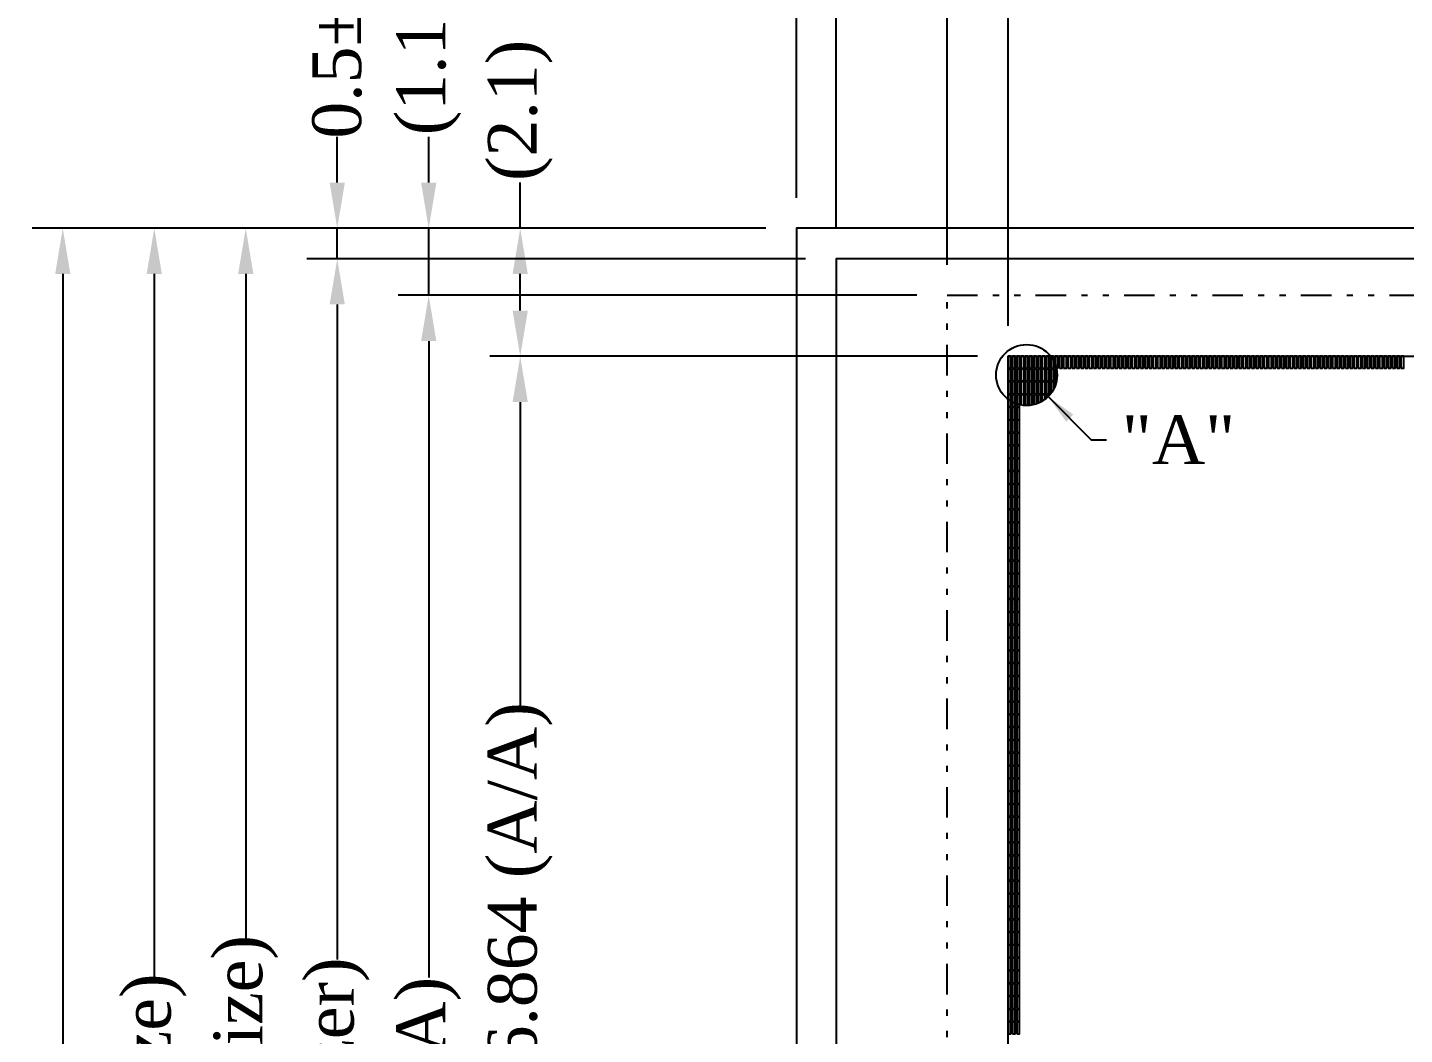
# Model space of a CAD drawing. Extents: x -2 to 150, y 0 to 100.
# Drawn here: x 11.42 to 34, y 65.74 to 82.26 of the extents above; entities that cross this region are included whole.
import ezdxf

# ---------------------------------------------------------------- set-up
doc = ezdxf.new("R2010")
doc.units = 0
doc.header["$MEASUREMENT"] = 0
doc.linetypes.add('DASHED', pattern=[0.75, 0.5, -0.25])
doc.linetypes.add('DIVIDE', pattern=[1.25, 0.5, -0.25, 0, -0.25, 0, -0.25])
for name, color, linetype in [('Dimension', 7, 'Continuous'), ('Index', 7, 'Continuous'), ('Pixel', 5, 'Continuous')]:
    doc.layers.add(name, color=color, linetype=linetype)
doc.styles.get("Standard").update_dxf_attribs({"font": 'TIMES.TTF'})
doc.dimstyles.get("Standard").update_dxf_attribs({"dimtxt": 0.7, "dimasz": 0.75, "dimexe": 0.5, "dimexo": 0.5, "dimgap": 0.1, "dimtad": 0, "dimdec": 3, "dimdsep": 46, "dimtxsty": 'Standard', "dimcen": 0.09, "dimadec": 0, "dimazin": 0, "dimtfac": 1, "dimtdec": 3, "dimtmove": 0, "dimatfit": 3, "dimfxl": 0, "dimtolj": 1, "dimarcsym": 0})

# ---------------------------------------------------------------- blocks, each defined once
blk = doc.blocks.new('*D4')
at = {"layer": 'Defpoints', "color": 0}
for p in [(57.828, 88), (24.028, 78.964), (57.828, 78.964)]:
    blk.add_point(p, dxfattribs=at)
at = {"layer": 'Dimension', "color": 0, "lineweight": -2}
for p, q in [((24.028, 79.464), (24.028, 88.5)), ((57.828, 79.464), (57.828, 88.5)), ((24.778, 88), (36.152, 88)), ((57.078, 88), (45.703, 88))]:
    blk.add_line(p, q, dxfattribs=at)
at = {"layer": 'Dimension', "color": 0}
for points in [[(24.778, 88.125), (24.778, 87.875), (24.028, 88)], [(57.078, 88.125), (57.078, 87.875), (57.828, 88)]]:
    blk.add_solid(points, dxfattribs=at)
at = {"layer": 'Dimension', "color": 0, "insert": (40.928, 88), "char_height": 0.8, "attachment_point": 5}
blk.add_mtext('\\A1;33.8±0.2 (Cap Size)', dxfattribs=at)
blk = doc.blocks.new('*D5')
at = {"layer": 'Defpoints', "color": 0}
for p in [(57.828, 89.5), (24.028, 78.964), (57.828, 78.964)]:
    blk.add_point(p, dxfattribs=at)
at = {"layer": 'Dimension', "color": 0, "lineweight": -2}
for p, q in [((24.028, 79.464), (24.028, 90)), ((57.828, 79.464), (57.828, 90)), ((24.778, 89.5), (35.791, 89.5)), ((57.078, 89.5), (46.064, 89.5))]:
    blk.add_line(p, q, dxfattribs=at)
at = {"layer": 'Dimension', "color": 0}
for points in [[(24.778, 89.625), (24.778, 89.375), (24.028, 89.5)], [(57.078, 89.625), (57.078, 89.375), (57.828, 89.5)]]:
    blk.add_solid(points, dxfattribs=at)
at = {"layer": 'Dimension', "color": 0, "insert": (40.928, 89.5), "char_height": 0.8, "attachment_point": 5}
blk.add_mtext('\\A1;33.8±0.2 (Panel Size)', dxfattribs=at)
blk = doc.blocks.new('*D6')
at = {"layer": 'Defpoints', "color": 0}
for p in [(55.355, 85), (26.5, 77.864), (55.355, 77.864)]:
    blk.add_point(p, dxfattribs=at)
at = {"layer": 'Dimension', "color": 0, "lineweight": -2}
for p, q in [((26.5, 78.364), (26.5, 85.5)), ((55.355, 78.364), (55.355, 85.5)), ((27.25, 85), (37.682, 85)), ((54.605, 85), (44.173, 85))]:
    blk.add_line(p, q, dxfattribs=at)
at = {"layer": 'Dimension', "color": 0}
for points in [[(27.25, 85.125), (27.25, 84.875), (26.5, 85)], [(54.605, 85.125), (54.605, 84.875), (55.355, 85)]]:
    blk.add_solid(points, dxfattribs=at)
at = {"layer": 'Dimension', "color": 0, "insert": (40.928, 85), "char_height": 0.8, "attachment_point": 5}
blk.add_mtext('\\A1;28.855 (V/A)', dxfattribs=at)
blk = doc.blocks.new('*D7')
at = {"layer": 'Defpoints', "color": 0}
for p in [(24.028, 83.5), (24.028, 78.964), (27.5, 76.864)]:
    blk.add_point(p, dxfattribs=at)
at = {"layer": 'Dimension', "color": 0, "lineweight": -2}
for p, q in [((24.028, 79.464), (24.028, 84)), ((27.5, 77.364), (27.5, 84)), ((24.028, 83.5), (23.278, 83.5)), ((26.75, 83.5), (24.778, 83.5))]:
    blk.add_line(p, q, dxfattribs=at)
at = {"layer": 'Dimension', "color": 0}
for points in [[(24.778, 83.625), (24.778, 83.375), (24.028, 83.5)], [(26.75, 83.625), (26.75, 83.375), (27.5, 83.5)]]:
    blk.add_solid(points, dxfattribs=at)
at = {"layer": 'Dimension', "color": 0, "insert": (21.504, 83.5), "char_height": 0.8, "attachment_point": 5}
blk.add_mtext('\\A1;(3.472)', dxfattribs=at)
blk = doc.blocks.new('*D8')
at = {"layer": 'Defpoints', "color": 0}
for p in [(24.028, 85), (24.028, 78.964), (26.5, 77.864)]:
    blk.add_point(p, dxfattribs=at)
at = {"layer": 'Dimension', "color": 0, "lineweight": -2}
for p, q in [((24.028, 79.464), (24.028, 85.5)), ((26.5, 78.364), (26.5, 85.5)), ((24.028, 85), (23.278, 85)), ((25.75, 85), (24.778, 85))]:
    blk.add_line(p, q, dxfattribs=at)
at = {"layer": 'Dimension', "color": 0}
for points in [[(24.778, 85.125), (24.778, 84.875), (24.028, 85)], [(25.75, 85.125), (25.75, 84.875), (26.5, 85)]]:
    blk.add_solid(points, dxfattribs=at)
at = {"layer": 'Dimension', "color": 0, "insert": (21.504, 85), "char_height": 0.8, "attachment_point": 5}
blk.add_mtext('\\A1;(2.472)', dxfattribs=at)
blk = doc.blocks.new('*D9')
at = {"layer": 'Defpoints', "color": 0}
for p in [(18, 77.864), (26.5, 77.864), (26.5, 49)]:
    blk.add_point(p, dxfattribs=at)
at = {"layer": 'Dimension', "color": 0, "lineweight": -2}
for p, q in [((26, 77.864), (17.5, 77.864)), ((18, 77.114), (18, 66.677)), ((18, 49.75), (18, 60.187)), ((26, 49), (17.5, 49))]:
    blk.add_line(p, q, dxfattribs=at)
at = {"layer": 'Dimension', "color": 0}
for points in [[(17.875, 77.114), (18.125, 77.114), (18, 77.864)], [(17.875, 49.75), (18.125, 49.75), (18, 49)]]:
    blk.add_solid(points, dxfattribs=at)
at = {"layer": 'Dimension', "color": 0, "insert": (18, 63.432), "char_height": 0.8, "attachment_point": 5, "rotation": 90}
blk.add_mtext('\\A1;28.864 (V/A)', dxfattribs=at)
blk = doc.blocks.new('*D10')
at = {"layer": 'Defpoints', "color": 0}
for p in [(19.5, 76.864), (27.5, 76.864), (27.5, 50)]:
    blk.add_point(p, dxfattribs=at)
at = {"layer": 'Dimension', "color": 0, "lineweight": -2}
for p, q in [((27, 76.864), (19, 76.864)), ((19.5, 76.114), (19.5, 71.082)), ((19.5, 50.75), (19.5, 55.782)), ((27, 50), (19, 50))]:
    blk.add_line(p, q, dxfattribs=at)
at = {"layer": 'Dimension', "color": 0}
for points in [[(19.375, 76.114), (19.625, 76.114), (19.5, 76.864)], [(19.375, 50.75), (19.625, 50.75), (19.5, 50)]]:
    blk.add_solid(points, dxfattribs=at)
at = {"layer": 'Dimension', "color": 0, "insert": (19.5, 63.432), "char_height": 0.8, "attachment_point": 5, "rotation": 90}
blk.add_mtext('\\A1;P0.21x128-0.016=26.864 (A/A)', dxfattribs=at)
blk = doc.blocks.new('*D11')
at = {"layer": 'Defpoints', "color": 0}
for p in [(54.355, 83.5), (27.5, 76.864), (54.355, 76.864)]:
    blk.add_point(p, dxfattribs=at)
at = {"layer": 'Dimension', "color": 0, "lineweight": -2}
for p, q in [((27.5, 77.364), (27.5, 84)), ((54.355, 77.364), (54.355, 84)), ((28.25, 83.5), (32.293, 83.5)), ((53.605, 83.5), (49.562, 83.5))]:
    blk.add_line(p, q, dxfattribs=at)
at = {"layer": 'Dimension', "color": 0}
for points in [[(28.25, 83.625), (28.25, 83.375), (27.5, 83.5)], [(53.605, 83.625), (53.605, 83.375), (54.355, 83.5)]]:
    blk.add_solid(points, dxfattribs=at)
at = {"layer": 'Dimension', "color": 0, "insert": (40.928, 83.5), "char_height": 0.8, "attachment_point": 5}
blk.add_mtext('\\A1;P0.07x(128x3)-0.025=26.855 (A/A)', dxfattribs=at)
blk = doc.blocks.new('*D12')
at = {"layer": 'Defpoints', "color": 0}
for p in [(15, 78.964), (24.028, 78.964), (24.028, 46.964)]:
    blk.add_point(p, dxfattribs=at)
at = {"layer": 'Dimension', "color": 0, "lineweight": -2}
for p, q in [((23.528, 78.964), (14.5, 78.964)), ((15, 78.214), (15, 67.297)), ((15, 47.714), (15, 58.631)), ((23.528, 46.964), (14.5, 46.964))]:
    blk.add_line(p, q, dxfattribs=at)
at = {"layer": 'Dimension', "color": 0}
for points in [[(14.875, 78.214), (15.125, 78.214), (15, 78.964)], [(14.875, 47.714), (15.125, 47.714), (15, 46.964)]]:
    blk.add_solid(points, dxfattribs=at)
at = {"layer": 'Dimension', "color": 0, "insert": (15, 62.964), "char_height": 0.8, "attachment_point": 5, "rotation": 90}
blk.add_mtext('\\A1;32±0.2 (Cap Size)', dxfattribs=at)
blk = doc.blocks.new('*D13')
at = {"layer": 'Defpoints', "color": 0}
for p in [(24.028, 78.964), (13.5, 44.964), (24.028, 44.964)]:
    blk.add_point(p, dxfattribs=at)
at = {"layer": 'Dimension', "color": 0, "lineweight": -2}
for p, q in [((23.528, 78.964), (13, 78.964)), ((13.5, 78.214), (13.5, 66.658)), ((13.5, 45.714), (13.5, 57.27)), ((23.528, 44.964), (13, 44.964))]:
    blk.add_line(p, q, dxfattribs=at)
at = {"layer": 'Dimension', "color": 0}
for points in [[(13.375, 78.214), (13.625, 78.214), (13.5, 78.964)], [(13.375, 45.714), (13.625, 45.714), (13.5, 44.964)]]:
    blk.add_solid(points, dxfattribs=at)
at = {"layer": 'Dimension', "color": 0, "insert": (13.5, 61.964), "char_height": 0.8, "attachment_point": 5, "rotation": 90}
blk.add_mtext('\\A1;34±0.2 (Panel Size)', dxfattribs=at)
blk = doc.blocks.new('*D14')
at = {"layer": 'Defpoints', "color": 0}
for p in [(24.678, 86.5), (24.678, 78.464), (57.178, 78.464)]:
    blk.add_point(p, dxfattribs=at)
at = {"layer": 'Dimension', "color": 0, "lineweight": -2}
for p, q in [((24.678, 78.964), (24.678, 87)), ((57.178, 78.964), (57.178, 87)), ((25.428, 86.5), (37.169, 86.5)), ((56.428, 86.5), (44.686, 86.5))]:
    blk.add_line(p, q, dxfattribs=at)
at = {"layer": 'Dimension', "color": 0}
for points in [[(25.428, 86.625), (25.428, 86.375), (24.678, 86.5)], [(56.428, 86.625), (56.428, 86.375), (57.178, 86.5)]]:
    blk.add_solid(points, dxfattribs=at)
at = {"layer": 'Dimension', "color": 0, "insert": (40.928, 86.5), "char_height": 0.8, "attachment_point": 5}
blk.add_mtext('\\A1;32.5 (Polarizer)', dxfattribs=at)
blk = doc.blocks.new('*D16')
at = {"layer": 'Defpoints', "color": 0}
for p in [(24.028, 86.5), (24.028, 78.964), (24.678, 78.464)]:
    blk.add_point(p, dxfattribs=at)
at = {"layer": 'Dimension', "color": 0, "lineweight": -2}
for p, q in [((24.028, 79.464), (24.028, 87)), ((24.678, 78.964), (24.678, 87)), ((23.278, 86.5), (22.528, 86.5)), ((24.678, 86.5), (24.028, 86.5)), ((25.428, 86.5), (26.178, 86.5))]:
    blk.add_line(p, q, dxfattribs=at)
at = {"layer": 'Dimension', "color": 0}
for points in [[(23.278, 86.625), (23.278, 86.375), (24.028, 86.5)], [(25.428, 86.625), (25.428, 86.375), (24.678, 86.5)]]:
    blk.add_solid(points, dxfattribs=at)
at = {"layer": 'Dimension', "color": 0, "insert": (20.421, 86.5), "char_height": 0.8, "attachment_point": 5}
blk.add_mtext('\\A1;0.65±0.5', dxfattribs=at)
blk = doc.blocks.new('*D1')
at = {"layer": 'Defpoints', "color": 0}
for p in [(19.5, 78.964), (24.028, 78.964), (27.5, 76.864)]:
    blk.add_point(p, dxfattribs=at)
at = {"layer": 'Dimension', "color": 0, "lineweight": -2}
for p, q in [((19.5, 78.964), (19.5, 79.714)), ((23.528, 78.964), (19, 78.964)), ((19.5, 77.614), (19.5, 78.214)), ((27, 76.864), (19, 76.864))]:
    blk.add_line(p, q, dxfattribs=at)
at = {"layer": 'Dimension', "color": 0}
for points in [[(19.375, 78.214), (19.625, 78.214), (19.5, 78.964)], [(19.375, 77.614), (19.625, 77.614), (19.5, 76.864)]]:
    blk.add_solid(points, dxfattribs=at)
at = {"layer": 'Dimension', "color": 0, "insert": (19.5, 80.897), "char_height": 0.8, "attachment_point": 5, "rotation": 90}
blk.add_mtext('\\A1;(2.1)', dxfattribs=at)
blk = doc.blocks.new('*D2')
at = {"layer": 'Defpoints', "color": 0}
for p in [(18, 78.964), (24.028, 78.964), (26.5, 77.864)]:
    blk.add_point(p, dxfattribs=at)
at = {"layer": 'Dimension', "color": 0, "lineweight": -2}
for p, q in [((18, 79.714), (18, 80.464)), ((23.528, 78.964), (17.5, 78.964)), ((18, 77.864), (18, 78.964)), ((26, 77.864), (17.5, 77.864)), ((18, 77.114), (18, 76.364))]:
    blk.add_line(p, q, dxfattribs=at)
at = {"layer": 'Dimension', "color": 0}
for points in [[(17.875, 79.714), (18.125, 79.714), (18, 78.964)], [(17.875, 77.114), (18.125, 77.114), (18, 77.864)]]:
    blk.add_solid(points, dxfattribs=at)
at = {"layer": 'Dimension', "color": 0, "insert": (18, 81.647), "char_height": 0.8, "attachment_point": 5, "rotation": 90}
blk.add_mtext('\\A1;(1.1)', dxfattribs=at)
blk = doc.blocks.new('*D3')
at = {"layer": 'Defpoints', "color": 0}
for p in [(16.5, 78.964), (24.028, 78.964), (24.678, 78.464)]:
    blk.add_point(p, dxfattribs=at)
at = {"layer": 'Dimension', "color": 0, "lineweight": -2}
for p, q in [((16.5, 79.714), (16.5, 80.464)), ((23.528, 78.964), (16, 78.964)), ((16.5, 78.464), (16.5, 78.964)), ((24.178, 78.464), (16, 78.464)), ((16.5, 77.714), (16.5, 76.964))]:
    blk.add_line(p, q, dxfattribs=at)
at = {"layer": 'Dimension', "color": 0}
for points in [[(16.375, 79.714), (16.625, 79.714), (16.5, 78.964)], [(16.375, 77.714), (16.625, 77.714), (16.5, 78.464)]]:
    blk.add_solid(points, dxfattribs=at)
at = {"layer": 'Dimension', "color": 0, "insert": (16.5, 82.276), "char_height": 0.8, "attachment_point": 5, "rotation": 90}
blk.add_mtext('\\A1;0.5±0.5', dxfattribs=at)
blk = doc.blocks.new('*D17')
at = {"layer": 'Defpoints', "color": 0}
for p in [(16.5, 78.464), (24.678, 78.464), (24.678, 47.964)]:
    blk.add_point(p, dxfattribs=at)
at = {"layer": 'Dimension', "color": 0, "lineweight": -2}
for p, q in [((24.178, 78.464), (16, 78.464)), ((16.5, 77.714), (16.5, 66.972)), ((16.5, 48.714), (16.5, 59.456)), ((24.178, 47.964), (16, 47.964))]:
    blk.add_line(p, q, dxfattribs=at)
at = {"layer": 'Dimension', "color": 0}
for points in [[(16.375, 77.714), (16.625, 77.714), (16.5, 78.464)], [(16.375, 48.714), (16.625, 48.714), (16.5, 47.964)]]:
    blk.add_solid(points, dxfattribs=at)
at = {"layer": 'Dimension', "color": 0, "insert": (16.5, 63.214), "char_height": 0.8, "attachment_point": 5, "rotation": 90}
blk.add_mtext('\\A1;30.5 (Polarizer)', dxfattribs=at)
blk = doc.blocks.new('*D38')
at = {"layer": 'Defpoints', "color": 0}
for p in [(12, 78.964), (24.028, 78.964), (33.378, 30.614)]:
    blk.add_point(p, dxfattribs=at)
at = {"layer": 'Dimension', "color": 0, "lineweight": -2}
for p, q in [((23.528, 78.964), (11.5, 78.964)), ((12, 78.214), (12, 56.563)), ((12, 31.364), (12, 53.015)), ((32.878, 30.614), (11.5, 30.614))]:
    blk.add_line(p, q, dxfattribs=at)
at = {"layer": 'Dimension', "color": 0}
for points in [[(11.875, 78.214), (12.125, 78.214), (12, 78.964)], [(11.875, 31.364), (12.125, 31.364), (12, 30.614)]]:
    blk.add_solid(points, dxfattribs=at)
at = {"layer": 'Dimension', "color": 0, "insert": (12, 54.789), "char_height": 0.8, "attachment_point": 5, "rotation": 90}
blk.add_mtext('\\A1;(48.35)', dxfattribs=at)

msp = doc.modelspace()

# ---------------------------------------------------------------- linework, layer by layer
msp.add_lwpolyline([(24.0275, 44.964), (57.8275, 44.964), (57.8275, 78.964), (24.0275, 78.964)], close=True)
at = {"linetype": 'DASHED'}
msp.add_lwpolyline([(24.0275, 46.964), (57.8275, 46.964), (57.8275, 78.964), (24.0275, 78.964)], close=True, dxfattribs=at)
at = {"color": 6}
msp.add_lwpolyline([(24.6775, 47.964), (57.1775, 47.964), (57.1775, 78.464), (24.6775, 78.464)], close=True, dxfattribs=at)
at = {"color": 4, "linetype": 'DIVIDE'}
msp.add_lwpolyline([(26.5, 77.864), (55.355, 77.864), (55.355, 49), (26.5, 49)], close=True, dxfattribs=at)
at = {"color": 5}
msp.add_lwpolyline([(27.5, 76.864), (54.355, 76.864), (54.355, 50), (27.5, 50)], close=True, dxfattribs=at)
at = {"layer": 'Index'}
msp.add_circle((27.8025, 76.557), 0.5, dxfattribs=at)
at = {"layer": 'Pixel', "color": 1}
for points in [[(27.5, 76.67), (27.545, 76.67), (27.545, 76.864), (27.5, 76.864)], [(27.71, 76.67), (27.755, 76.67), (27.755, 76.864), (27.71, 76.864)], [(27.92, 76.67), (27.965, 76.67), (27.965, 76.864), (27.92, 76.864)], [(28.13, 76.67), (28.175, 76.67), (28.175, 76.864), (28.13, 76.864)], [(28.34, 76.67), (28.385, 76.67), (28.385, 76.864), (28.34, 76.864)], [(28.55, 76.67), (28.595, 76.67), (28.595, 76.864), (28.55, 76.864)], [(28.76, 76.67), (28.805, 76.67), (28.805, 76.864), (28.76, 76.864)], [(28.97, 76.67), (29.015, 76.67), (29.015, 76.864), (28.97, 76.864)], [(29.18, 76.67), (29.225, 76.67), (29.225, 76.864), (29.18, 76.864)], [(29.39, 76.67), (29.435, 76.67), (29.435, 76.864), (29.39, 76.864)], [(29.6, 76.67), (29.645, 76.67), (29.645, 76.864), (29.6, 76.864)], [(29.81, 76.67), (29.855, 76.67), (29.855, 76.864), (29.81, 76.864)], [(30.02, 76.67), (30.065, 76.67), (30.065, 76.864), (30.02, 76.864)], [(30.23, 76.67), (30.275, 76.67), (30.275, 76.864), (30.23, 76.864)], [(30.44, 76.67), (30.485, 76.67), (30.485, 76.864), (30.44, 76.864)], [(30.65, 76.67), (30.695, 76.67), (30.695, 76.864), (30.65, 76.864)], [(30.86, 76.67), (30.905, 76.67), (30.905, 76.864), (30.86, 76.864)], [(31.07, 76.67), (31.115, 76.67), (31.115, 76.864), (31.07, 76.864)], [(31.28, 76.67), (31.325, 76.67), (31.325, 76.864), (31.28, 76.864)], [(31.49, 76.67), (31.535, 76.67), (31.535, 76.864), (31.49, 76.864)], [(31.7, 76.67), (31.745, 76.67), (31.745, 76.864), (31.7, 76.864)], [(31.91, 76.67), (31.955, 76.67), (31.955, 76.864), (31.91, 76.864)], [(32.12, 76.67), (32.165, 76.67), (32.165, 76.864), (32.12, 76.864)], [(32.33, 76.67), (32.375, 76.67), (32.375, 76.864), (32.33, 76.864)], [(32.54, 76.67), (32.585, 76.67), (32.585, 76.864), (32.54, 76.864)], [(32.75, 76.67), (32.795, 76.67), (32.795, 76.864), (32.75, 76.864)], [(32.96, 76.67), (33.005, 76.67), (33.005, 76.864), (32.96, 76.864)], [(33.17, 76.67), (33.215, 76.67), (33.215, 76.864), (33.17, 76.864)], [(33.38, 76.67), (33.425, 76.67), (33.425, 76.864), (33.38, 76.864)], [(33.59, 76.67), (33.635, 76.67), (33.635, 76.864), (33.59, 76.864)], [(33.8, 76.67), (33.845, 76.67), (33.845, 76.864), (33.8, 76.864)], [(27.5, 76.46), (27.545, 76.46), (27.545, 76.654), (27.5, 76.654)], [(27.71, 76.46), (27.755, 76.46), (27.755, 76.654), (27.71, 76.654)], [(27.92, 76.46), (27.965, 76.46), (27.965, 76.654), (27.92, 76.654)], [(28.13, 76.46), (28.175, 76.46), (28.175, 76.654), (28.13, 76.654)], [(27.5, 76.25), (27.545, 76.25), (27.545, 76.444), (27.5, 76.444)], [(27.71, 76.25), (27.755, 76.25), (27.755, 76.444), (27.71, 76.444)], [(27.92, 76.25), (27.965, 76.25), (27.965, 76.444), (27.92, 76.444)], [(28.13, 76.25), (28.175, 76.25), (28.175, 76.444), (28.13, 76.444)], [(27.5, 76.04), (27.545, 76.04), (27.545, 76.234), (27.5, 76.234)], [(27.5, 75.83), (27.545, 75.83), (27.545, 76.024), (27.5, 76.024)], [(27.5, 75.62), (27.545, 75.62), (27.545, 75.814), (27.5, 75.814)], [(27.5, 75.41), (27.545, 75.41), (27.545, 75.604), (27.5, 75.604)], [(27.5, 75.2), (27.545, 75.2), (27.545, 75.394), (27.5, 75.394)], [(27.5, 74.99), (27.545, 74.99), (27.545, 75.184), (27.5, 75.184)], [(27.5, 74.78), (27.545, 74.78), (27.545, 74.974), (27.5, 74.974)], [(27.5, 74.57), (27.545, 74.57), (27.545, 74.764), (27.5, 74.764)], [(27.5, 74.36), (27.545, 74.36), (27.545, 74.554), (27.5, 74.554)], [(27.5, 74.15), (27.545, 74.15), (27.545, 74.344), (27.5, 74.344)], [(27.5, 73.94), (27.545, 73.94), (27.545, 74.134), (27.5, 74.134)], [(27.5, 73.73), (27.545, 73.73), (27.545, 73.924), (27.5, 73.924)], [(27.5, 73.52), (27.545, 73.52), (27.545, 73.714), (27.5, 73.714)], [(27.5, 73.31), (27.545, 73.31), (27.545, 73.504), (27.5, 73.504)], [(27.5, 73.1), (27.545, 73.1), (27.545, 73.294), (27.5, 73.294)], [(27.5, 72.89), (27.545, 72.89), (27.545, 73.084), (27.5, 73.084)], [(27.5, 72.68), (27.545, 72.68), (27.545, 72.874), (27.5, 72.874)], [(27.5, 72.47), (27.545, 72.47), (27.545, 72.664), (27.5, 72.664)], [(27.5, 72.26), (27.545, 72.26), (27.545, 72.454), (27.5, 72.454)], [(27.5, 72.05), (27.545, 72.05), (27.545, 72.244), (27.5, 72.244)], [(27.5, 71.84), (27.545, 71.84), (27.545, 72.034), (27.5, 72.034)], [(27.5, 71.63), (27.545, 71.63), (27.545, 71.824), (27.5, 71.824)], [(27.5, 71.42), (27.545, 71.42), (27.545, 71.614), (27.5, 71.614)], [(27.5, 71.21), (27.545, 71.21), (27.545, 71.404), (27.5, 71.404)], [(27.5, 71), (27.545, 71), (27.545, 71.194), (27.5, 71.194)], [(27.5, 70.79), (27.545, 70.79), (27.545, 70.984), (27.5, 70.984)], [(27.5, 70.58), (27.545, 70.58), (27.545, 70.774), (27.5, 70.774)], [(27.5, 70.37), (27.545, 70.37), (27.545, 70.564), (27.5, 70.564)], [(27.5, 70.16), (27.545, 70.16), (27.545, 70.354), (27.5, 70.354)], [(27.5, 69.95), (27.545, 69.95), (27.545, 70.144), (27.5, 70.144)], [(27.5, 69.74), (27.545, 69.74), (27.545, 69.934), (27.5, 69.934)], [(27.5, 69.53), (27.545, 69.53), (27.545, 69.724), (27.5, 69.724)], [(27.5, 69.32), (27.545, 69.32), (27.545, 69.514), (27.5, 69.514)], [(27.5, 69.11), (27.545, 69.11), (27.545, 69.304), (27.5, 69.304)], [(27.5, 68.9), (27.545, 68.9), (27.545, 69.094), (27.5, 69.094)], [(27.5, 68.69), (27.545, 68.69), (27.545, 68.884), (27.5, 68.884)], [(27.5, 68.48), (27.545, 68.48), (27.545, 68.674), (27.5, 68.674)], [(27.5, 68.27), (27.545, 68.27), (27.545, 68.464), (27.5, 68.464)], [(27.5, 68.06), (27.545, 68.06), (27.545, 68.254), (27.5, 68.254)], [(27.5, 67.85), (27.545, 67.85), (27.545, 68.044), (27.5, 68.044)], [(27.5, 67.64), (27.545, 67.64), (27.545, 67.834), (27.5, 67.834)], [(27.5, 67.43), (27.545, 67.43), (27.545, 67.624), (27.5, 67.624)], [(27.5, 67.22), (27.545, 67.22), (27.545, 67.414), (27.5, 67.414)], [(27.5, 67.01), (27.545, 67.01), (27.545, 67.204), (27.5, 67.204)], [(27.5, 66.8), (27.545, 66.8), (27.545, 66.994), (27.5, 66.994)], [(27.5, 66.59), (27.545, 66.59), (27.545, 66.784), (27.5, 66.784)], [(27.5, 66.38), (27.545, 66.38), (27.545, 66.574), (27.5, 66.574)], [(27.5, 66.17), (27.545, 66.17), (27.545, 66.364), (27.5, 66.364)], [(27.5, 65.96), (27.545, 65.96), (27.545, 66.154), (27.5, 66.154)], [(27.5, 65.75), (27.545, 65.75), (27.545, 65.944), (27.5, 65.944)]]:
    msp.add_lwpolyline(points, close=True, dxfattribs=at)
at = {"layer": 'Pixel', "color": 3}
for points in [[(27.57, 76.67), (27.615, 76.67), (27.615, 76.864), (27.57, 76.864)], [(27.78, 76.67), (27.825, 76.67), (27.825, 76.864), (27.78, 76.864)], [(27.99, 76.67), (28.035, 76.67), (28.035, 76.864), (27.99, 76.864)], [(28.2, 76.67), (28.245, 76.67), (28.245, 76.864), (28.2, 76.864)], [(28.41, 76.67), (28.455, 76.67), (28.455, 76.864), (28.41, 76.864)], [(28.62, 76.67), (28.665, 76.67), (28.665, 76.864), (28.62, 76.864)], [(28.83, 76.67), (28.875, 76.67), (28.875, 76.864), (28.83, 76.864)], [(29.04, 76.67), (29.085, 76.67), (29.085, 76.864), (29.04, 76.864)], [(29.25, 76.67), (29.295, 76.67), (29.295, 76.864), (29.25, 76.864)], [(29.46, 76.67), (29.505, 76.67), (29.505, 76.864), (29.46, 76.864)], [(29.67, 76.67), (29.715, 76.67), (29.715, 76.864), (29.67, 76.864)], [(29.88, 76.67), (29.925, 76.67), (29.925, 76.864), (29.88, 76.864)], [(30.09, 76.67), (30.135, 76.67), (30.135, 76.864), (30.09, 76.864)], [(30.3, 76.67), (30.345, 76.67), (30.345, 76.864), (30.3, 76.864)], [(30.51, 76.67), (30.555, 76.67), (30.555, 76.864), (30.51, 76.864)], [(30.72, 76.67), (30.765, 76.67), (30.765, 76.864), (30.72, 76.864)], [(30.93, 76.67), (30.975, 76.67), (30.975, 76.864), (30.93, 76.864)], [(31.14, 76.67), (31.185, 76.67), (31.185, 76.864), (31.14, 76.864)], [(31.35, 76.67), (31.395, 76.67), (31.395, 76.864), (31.35, 76.864)], [(31.56, 76.67), (31.605, 76.67), (31.605, 76.864), (31.56, 76.864)], [(31.77, 76.67), (31.815, 76.67), (31.815, 76.864), (31.77, 76.864)], [(31.98, 76.67), (32.025, 76.67), (32.025, 76.864), (31.98, 76.864)], [(32.19, 76.67), (32.235, 76.67), (32.235, 76.864), (32.19, 76.864)], [(32.4, 76.67), (32.445, 76.67), (32.445, 76.864), (32.4, 76.864)], [(32.61, 76.67), (32.655, 76.67), (32.655, 76.864), (32.61, 76.864)], [(32.82, 76.67), (32.865, 76.67), (32.865, 76.864), (32.82, 76.864)], [(33.03, 76.67), (33.075, 76.67), (33.075, 76.864), (33.03, 76.864)], [(33.24, 76.67), (33.285, 76.67), (33.285, 76.864), (33.24, 76.864)], [(33.45, 76.67), (33.495, 76.67), (33.495, 76.864), (33.45, 76.864)], [(33.66, 76.67), (33.705, 76.67), (33.705, 76.864), (33.66, 76.864)], [(33.87, 76.67), (33.915, 76.67), (33.915, 76.864), (33.87, 76.864)], [(27.57, 76.46), (27.615, 76.46), (27.615, 76.654), (27.57, 76.654)], [(27.78, 76.46), (27.825, 76.46), (27.825, 76.654), (27.78, 76.654)], [(27.99, 76.46), (28.035, 76.46), (28.035, 76.654), (27.99, 76.654)], [(28.2, 76.46), (28.245, 76.46), (28.245, 76.654), (28.2, 76.654)], [(27.57, 76.25), (27.615, 76.25), (27.615, 76.444), (27.57, 76.444)], [(27.78, 76.25), (27.825, 76.25), (27.825, 76.444), (27.78, 76.444)], [(27.99, 76.25), (28.035, 76.25), (28.035, 76.444), (27.99, 76.444)], [(27.57, 76.04), (27.615, 76.04), (27.615, 76.234), (27.57, 76.234)], [(27.57, 75.83), (27.615, 75.83), (27.615, 76.024), (27.57, 76.024)], [(27.57, 75.62), (27.615, 75.62), (27.615, 75.814), (27.57, 75.814)], [(27.57, 75.41), (27.615, 75.41), (27.615, 75.604), (27.57, 75.604)], [(27.57, 75.2), (27.615, 75.2), (27.615, 75.394), (27.57, 75.394)], [(27.57, 74.99), (27.615, 74.99), (27.615, 75.184), (27.57, 75.184)], [(27.57, 74.78), (27.615, 74.78), (27.615, 74.974), (27.57, 74.974)], [(27.57, 74.57), (27.615, 74.57), (27.615, 74.764), (27.57, 74.764)], [(27.57, 74.36), (27.615, 74.36), (27.615, 74.554), (27.57, 74.554)], [(27.57, 74.15), (27.615, 74.15), (27.615, 74.344), (27.57, 74.344)], [(27.57, 73.94), (27.615, 73.94), (27.615, 74.134), (27.57, 74.134)], [(27.57, 73.73), (27.615, 73.73), (27.615, 73.924), (27.57, 73.924)], [(27.57, 73.52), (27.615, 73.52), (27.615, 73.714), (27.57, 73.714)], [(27.57, 73.31), (27.615, 73.31), (27.615, 73.504), (27.57, 73.504)], [(27.57, 73.1), (27.615, 73.1), (27.615, 73.294), (27.57, 73.294)], [(27.57, 72.89), (27.615, 72.89), (27.615, 73.084), (27.57, 73.084)], [(27.57, 72.68), (27.615, 72.68), (27.615, 72.874), (27.57, 72.874)], [(27.57, 72.47), (27.615, 72.47), (27.615, 72.664), (27.57, 72.664)], [(27.57, 72.26), (27.615, 72.26), (27.615, 72.454), (27.57, 72.454)], [(27.57, 72.05), (27.615, 72.05), (27.615, 72.244), (27.57, 72.244)], [(27.57, 71.84), (27.615, 71.84), (27.615, 72.034), (27.57, 72.034)], [(27.57, 71.63), (27.615, 71.63), (27.615, 71.824), (27.57, 71.824)], [(27.57, 71.42), (27.615, 71.42), (27.615, 71.614), (27.57, 71.614)], [(27.57, 71.21), (27.615, 71.21), (27.615, 71.404), (27.57, 71.404)], [(27.57, 71), (27.615, 71), (27.615, 71.194), (27.57, 71.194)], [(27.57, 70.79), (27.615, 70.79), (27.615, 70.984), (27.57, 70.984)], [(27.57, 70.58), (27.615, 70.58), (27.615, 70.774), (27.57, 70.774)], [(27.57, 70.37), (27.615, 70.37), (27.615, 70.564), (27.57, 70.564)], [(27.57, 70.16), (27.615, 70.16), (27.615, 70.354), (27.57, 70.354)], [(27.57, 69.95), (27.615, 69.95), (27.615, 70.144), (27.57, 70.144)], [(27.57, 69.74), (27.615, 69.74), (27.615, 69.934), (27.57, 69.934)], [(27.57, 69.53), (27.615, 69.53), (27.615, 69.724), (27.57, 69.724)], [(27.57, 69.32), (27.615, 69.32), (27.615, 69.514), (27.57, 69.514)], [(27.57, 69.11), (27.615, 69.11), (27.615, 69.304), (27.57, 69.304)], [(27.57, 68.9), (27.615, 68.9), (27.615, 69.094), (27.57, 69.094)], [(27.57, 68.69), (27.615, 68.69), (27.615, 68.884), (27.57, 68.884)], [(27.57, 68.48), (27.615, 68.48), (27.615, 68.674), (27.57, 68.674)], [(27.57, 68.27), (27.615, 68.27), (27.615, 68.464), (27.57, 68.464)], [(27.57, 68.06), (27.615, 68.06), (27.615, 68.254), (27.57, 68.254)], [(27.57, 67.85), (27.615, 67.85), (27.615, 68.044), (27.57, 68.044)], [(27.57, 67.64), (27.615, 67.64), (27.615, 67.834), (27.57, 67.834)], [(27.57, 67.43), (27.615, 67.43), (27.615, 67.624), (27.57, 67.624)], [(27.57, 67.22), (27.615, 67.22), (27.615, 67.414), (27.57, 67.414)], [(27.57, 67.01), (27.615, 67.01), (27.615, 67.204), (27.57, 67.204)], [(27.57, 66.8), (27.615, 66.8), (27.615, 66.994), (27.57, 66.994)], [(27.57, 66.59), (27.615, 66.59), (27.615, 66.784), (27.57, 66.784)], [(27.57, 66.38), (27.615, 66.38), (27.615, 66.574), (27.57, 66.574)], [(27.57, 66.17), (27.615, 66.17), (27.615, 66.364), (27.57, 66.364)], [(27.57, 65.96), (27.615, 65.96), (27.615, 66.154), (27.57, 66.154)], [(27.57, 65.75), (27.615, 65.75), (27.615, 65.944), (27.57, 65.944)]]:
    msp.add_lwpolyline(points, close=True, dxfattribs=at)
at = {"layer": 'Pixel', "color": 5}
for points in [[(27.64, 76.67), (27.685, 76.67), (27.685, 76.864), (27.64, 76.864)], [(27.85, 76.67), (27.895, 76.67), (27.895, 76.864), (27.85, 76.864)], [(28.06, 76.67), (28.105, 76.67), (28.105, 76.864), (28.06, 76.864)], [(28.27, 76.67), (28.315, 76.67), (28.315, 76.864), (28.27, 76.864)], [(28.48, 76.67), (28.525, 76.67), (28.525, 76.864), (28.48, 76.864)], [(28.69, 76.67), (28.735, 76.67), (28.735, 76.864), (28.69, 76.864)], [(28.9, 76.67), (28.945, 76.67), (28.945, 76.864), (28.9, 76.864)], [(29.11, 76.67), (29.155, 76.67), (29.155, 76.864), (29.11, 76.864)], [(29.32, 76.67), (29.365, 76.67), (29.365, 76.864), (29.32, 76.864)], [(29.53, 76.67), (29.575, 76.67), (29.575, 76.864), (29.53, 76.864)], [(29.74, 76.67), (29.785, 76.67), (29.785, 76.864), (29.74, 76.864)], [(29.95, 76.67), (29.995, 76.67), (29.995, 76.864), (29.95, 76.864)], [(30.16, 76.67), (30.205, 76.67), (30.205, 76.864), (30.16, 76.864)], [(30.37, 76.67), (30.415, 76.67), (30.415, 76.864), (30.37, 76.864)], [(30.58, 76.67), (30.625, 76.67), (30.625, 76.864), (30.58, 76.864)], [(30.79, 76.67), (30.835, 76.67), (30.835, 76.864), (30.79, 76.864)], [(31, 76.67), (31.045, 76.67), (31.045, 76.864), (31, 76.864)], [(31.21, 76.67), (31.255, 76.67), (31.255, 76.864), (31.21, 76.864)], [(31.42, 76.67), (31.465, 76.67), (31.465, 76.864), (31.42, 76.864)], [(31.63, 76.67), (31.675, 76.67), (31.675, 76.864), (31.63, 76.864)], [(31.84, 76.67), (31.885, 76.67), (31.885, 76.864), (31.84, 76.864)], [(32.05, 76.67), (32.095, 76.67), (32.095, 76.864), (32.05, 76.864)], [(32.26, 76.67), (32.305, 76.67), (32.305, 76.864), (32.26, 76.864)], [(32.47, 76.67), (32.515, 76.67), (32.515, 76.864), (32.47, 76.864)], [(32.68, 76.67), (32.725, 76.67), (32.725, 76.864), (32.68, 76.864)], [(32.89, 76.67), (32.935, 76.67), (32.935, 76.864), (32.89, 76.864)], [(33.1, 76.67), (33.145, 76.67), (33.145, 76.864), (33.1, 76.864)], [(33.31, 76.67), (33.355, 76.67), (33.355, 76.864), (33.31, 76.864)], [(33.52, 76.67), (33.565, 76.67), (33.565, 76.864), (33.52, 76.864)], [(33.73, 76.67), (33.775, 76.67), (33.775, 76.864), (33.73, 76.864)], [(33.94, 76.67), (33.985, 76.67), (33.985, 76.864), (33.94, 76.864)], [(27.64, 76.46), (27.685, 76.46), (27.685, 76.654), (27.64, 76.654)], [(27.85, 76.46), (27.895, 76.46), (27.895, 76.654), (27.85, 76.654)], [(28.06, 76.46), (28.105, 76.46), (28.105, 76.654), (28.06, 76.654)], [(27.64, 76.25), (27.685, 76.25), (27.685, 76.444), (27.64, 76.444)], [(27.85, 76.25), (27.895, 76.25), (27.895, 76.444), (27.85, 76.444)], [(28.06, 76.25), (28.105, 76.25), (28.105, 76.444), (28.06, 76.444)], [(27.64, 76.04), (27.685, 76.04), (27.685, 76.234), (27.64, 76.234)], [(27.64, 75.83), (27.685, 75.83), (27.685, 76.024), (27.64, 76.024)], [(27.64, 75.62), (27.685, 75.62), (27.685, 75.814), (27.64, 75.814)], [(27.64, 75.41), (27.685, 75.41), (27.685, 75.604), (27.64, 75.604)], [(27.64, 75.2), (27.685, 75.2), (27.685, 75.394), (27.64, 75.394)], [(27.64, 74.99), (27.685, 74.99), (27.685, 75.184), (27.64, 75.184)], [(27.64, 74.78), (27.685, 74.78), (27.685, 74.974), (27.64, 74.974)], [(27.64, 74.57), (27.685, 74.57), (27.685, 74.764), (27.64, 74.764)], [(27.64, 74.36), (27.685, 74.36), (27.685, 74.554), (27.64, 74.554)], [(27.64, 74.15), (27.685, 74.15), (27.685, 74.344), (27.64, 74.344)], [(27.64, 73.94), (27.685, 73.94), (27.685, 74.134), (27.64, 74.134)], [(27.64, 73.73), (27.685, 73.73), (27.685, 73.924), (27.64, 73.924)], [(27.64, 73.52), (27.685, 73.52), (27.685, 73.714), (27.64, 73.714)], [(27.64, 73.31), (27.685, 73.31), (27.685, 73.504), (27.64, 73.504)], [(27.64, 73.1), (27.685, 73.1), (27.685, 73.294), (27.64, 73.294)], [(27.64, 72.89), (27.685, 72.89), (27.685, 73.084), (27.64, 73.084)], [(27.64, 72.68), (27.685, 72.68), (27.685, 72.874), (27.64, 72.874)], [(27.64, 72.47), (27.685, 72.47), (27.685, 72.664), (27.64, 72.664)], [(27.64, 72.26), (27.685, 72.26), (27.685, 72.454), (27.64, 72.454)], [(27.64, 72.05), (27.685, 72.05), (27.685, 72.244), (27.64, 72.244)], [(27.64, 71.84), (27.685, 71.84), (27.685, 72.034), (27.64, 72.034)], [(27.64, 71.63), (27.685, 71.63), (27.685, 71.824), (27.64, 71.824)], [(27.64, 71.42), (27.685, 71.42), (27.685, 71.614), (27.64, 71.614)], [(27.64, 71.21), (27.685, 71.21), (27.685, 71.404), (27.64, 71.404)], [(27.64, 71), (27.685, 71), (27.685, 71.194), (27.64, 71.194)], [(27.64, 70.79), (27.685, 70.79), (27.685, 70.984), (27.64, 70.984)], [(27.64, 70.58), (27.685, 70.58), (27.685, 70.774), (27.64, 70.774)], [(27.64, 70.37), (27.685, 70.37), (27.685, 70.564), (27.64, 70.564)], [(27.64, 70.16), (27.685, 70.16), (27.685, 70.354), (27.64, 70.354)], [(27.64, 69.95), (27.685, 69.95), (27.685, 70.144), (27.64, 70.144)], [(27.64, 69.74), (27.685, 69.74), (27.685, 69.934), (27.64, 69.934)], [(27.64, 69.53), (27.685, 69.53), (27.685, 69.724), (27.64, 69.724)], [(27.64, 69.32), (27.685, 69.32), (27.685, 69.514), (27.64, 69.514)], [(27.64, 69.11), (27.685, 69.11), (27.685, 69.304), (27.64, 69.304)], [(27.64, 68.9), (27.685, 68.9), (27.685, 69.094), (27.64, 69.094)], [(27.64, 68.69), (27.685, 68.69), (27.685, 68.884), (27.64, 68.884)], [(27.64, 68.48), (27.685, 68.48), (27.685, 68.674), (27.64, 68.674)], [(27.64, 68.27), (27.685, 68.27), (27.685, 68.464), (27.64, 68.464)], [(27.64, 68.06), (27.685, 68.06), (27.685, 68.254), (27.64, 68.254)], [(27.64, 67.85), (27.685, 67.85), (27.685, 68.044), (27.64, 68.044)], [(27.64, 67.64), (27.685, 67.64), (27.685, 67.834), (27.64, 67.834)], [(27.64, 67.43), (27.685, 67.43), (27.685, 67.624), (27.64, 67.624)], [(27.64, 67.22), (27.685, 67.22), (27.685, 67.414), (27.64, 67.414)], [(27.64, 67.01), (27.685, 67.01), (27.685, 67.204), (27.64, 67.204)], [(27.64, 66.8), (27.685, 66.8), (27.685, 66.994), (27.64, 66.994)], [(27.64, 66.59), (27.685, 66.59), (27.685, 66.784), (27.64, 66.784)], [(27.64, 66.38), (27.685, 66.38), (27.685, 66.574), (27.64, 66.574)], [(27.64, 66.17), (27.685, 66.17), (27.685, 66.364), (27.64, 66.364)], [(27.64, 65.96), (27.685, 65.96), (27.685, 66.154), (27.64, 66.154)], [(27.64, 65.75), (27.685, 65.75), (27.685, 65.944), (27.64, 65.944)]]:
    msp.add_lwpolyline(points, close=True, dxfattribs=at)
for points in [[(28.293, 76.654), (28.27, 76.654), (28.27, 76.46), (28.293, 76.46)], [(28.2896, 76.444), (28.27, 76.444), (28.27, 76.3797)], [(27.895, 76.0656), (27.895, 76.234), (27.85, 76.234), (27.85, 76.0593)], [(28.105, 76.1589), (28.105, 76.234), (28.06, 76.234), (28.06, 76.1284)]]:
    msp.add_lwpolyline(points, dxfattribs=at)
at = {"layer": 'Pixel', "color": 3}
for points in [[(28.245, 76.3242), (28.245, 76.444), (28.2, 76.444), (28.2, 76.2537)], [(27.825, 76.0575), (27.825, 76.234), (27.78, 76.234), (27.78, 76.0575)], [(28.035, 76.1143), (28.035, 76.234), (27.99, 76.234), (27.99, 76.0935)]]:
    msp.add_lwpolyline(points, dxfattribs=at)
at = {"layer": 'Pixel', "color": 1}
for points in [[(27.755, 76.0593), (27.755, 76.234), (27.71, 76.234), (27.71, 76.0656)], [(27.965, 76.0841), (27.965, 76.234), (27.92, 76.234), (27.92, 76.071)], [(28.175, 76.2235), (28.175, 76.234), (28.13, 76.234), (28.13, 76.1792)]]:
    msp.add_lwpolyline(points, dxfattribs=at)

# ---------------------------------------------------------------- texts
at = {"layer": 'Index', "insert": (29.3632, 75.4963), "char_height": 0.8, "attachment_point": 4}
msp.add_mtext('"A"', dxfattribs=at)

# ---------------------------------------------------------------- dimensions: what is measured, and where the dimension line sits
at = {"layer": 'Dimension'}
for base, p1, p2, text, override, picture, middle in [((57.8275, 89.5), (24.0275, 78.964), (57.8275, 78.964), '<> (Panel Size)', {"dimtxt": 0.8, "dimtol": 1, "dimtp": 0.2, "dimtm": 0.2}, '*D5', (40.9275, 89.5)), ((57.8275, 88), (24.0275, 78.964), (57.8275, 78.964), '<> (Cap Size)', {"dimtxt": 0.8, "dimtol": 1, "dimtp": 0.2, "dimtm": 0.2}, '*D4', (40.9275, 88)), ((24.6775, 86.5), (57.1775, 78.464), (24.6775, 78.464), '<> (Polarizer)', {"dimtxt": 0.8, "dimtp": 0.5, "dimtm": 0.5}, '*D14', (40.9275, 86.5)), ((55.355, 85), (26.5, 77.864), (55.355, 77.864), '<> (V/A)', {"dimtxt": 0.8, "dimtp": 0.5, "dimtm": 0.5}, '*D6', (40.9275, 85)), ((24.0275, 85), (26.5, 77.864), (24.0275, 78.964), '(<>)', {"dimtxt": 0.8, "dimtp": 0.5, "dimtm": 0.5}, '*D8', (21.5036715934, 85)), ((54.355, 83.5), (27.5, 76.864), (54.355, 76.864), 'P0.07x(128x3)-0.025=<> (A/A)', {"dimtxt": 0.8, "dimtp": 0.5, "dimtm": 0.5}, '*D11', (40.9275, 83.5)), ((24.0275, 83.5), (27.5, 76.864), (24.0275, 78.964), '(<>)', {"dimtxt": 0.8, "dimtp": 0.5, "dimtm": 0.5}, '*D7', (21.5036715934, 83.5))]:
    dim = msp.add_linear_dim(base=base, p1=p1, p2=p2, text=text, dimstyle='Standard', override=override, dxfattribs=at)
    dim.commit()
    dim.dimension.update_dxf_attribs({"geometry": picture, "text_midpoint": middle})
dim = msp.add_linear_dim(base=(24.0275, 86.5), p1=(24.6775, 78.464), p2=(24.0275, 78.964), dimstyle='Standard', override={"dimtxt": 0.8, "dimtol": 1, "dimtp": 0.5, "dimtm": 0.5}, dxfattribs=at)
dim.commit()
dim.dimension.update_dxf_attribs({"geometry": '*D16', "text_midpoint": (20.4206, 86.5)})
dim = msp.add_linear_dim(base=(16.5, 78.964), p1=(24.6775, 78.464), p2=(24.0275, 78.964), angle=90, dimstyle='Standard', override={"dimtxt": 0.8, "dimtol": 1, "dimtp": 0.5, "dimtm": 0.5}, dxfattribs=at)
dim.commit()
dim.dimension.update_dxf_attribs({"geometry": '*D3', "text_midpoint": (16.5, 82.2756)})
for base, p1, p2, text, override, picture, middle in [((18, 78.964), (26.5, 77.864), (24.0275, 78.964), '(<>)', {"dimtxt": 0.8, "dimtp": 0.5, "dimtm": 0.5}, '*D2', (18, 81.6472)), ((19.5, 78.964), (27.5, 76.864), (24.0275, 78.964), '(<>)', {"dimtxt": 0.8, "dimtp": 0.5, "dimtm": 0.5}, '*D1', (19.5, 80.8972)), ((12, 78.964), (33.3775, 30.614), (24.0275, 78.964), '(<>)', {"dimtxt": 0.8, "dimtp": 0.5, "dimtm": 0.5}, '*D38', (12, 54.789)), ((13.5, 44.964), (24.0275, 78.964), (24.0275, 44.964), '<> (Panel Size)', {"dimtxt": 0.8, "dimtol": 1, "dimtp": 0.2, "dimtm": 0.2}, '*D13', (13.5, 61.964)), ((15, 78.964), (24.0275, 46.964), (24.0275, 78.964), '<> (Cap Size)', {"dimtxt": 0.8, "dimtol": 1, "dimtp": 0.2, "dimtm": 0.2}, '*D12', (15, 62.964)), ((16.5, 78.464), (24.6775, 47.964), (24.6775, 78.464), '<> (Polarizer)', {"dimtxt": 0.8, "dimtp": 0.5, "dimtm": 0.5}, '*D17', (16.5, 63.214)), ((18, 77.864), (26.5, 49), (26.5, 77.864), '<> (V/A)', {"dimtxt": 0.8, "dimtp": 0.5, "dimtm": 0.5}, '*D9', (18, 63.432)), ((19.5, 76.864), (27.5, 50), (27.5, 76.864), 'P0.21x128-0.016=<> (A/A)', {"dimtxt": 0.8, "dimtp": 0.5, "dimtm": 0.5}, '*D10', (19.5, 63.432))]:
    dim = msp.add_linear_dim(base=base, p1=p1, p2=p2, angle=90, text=text, dimstyle='Standard', override=override, dxfattribs=at)
    dim.commit()
    dim.dimension.update_dxf_attribs({"geometry": picture, "text_midpoint": middle})

# ---------------------------------------------------------------- leaders
at = {"layer": 'Index'}
msp.add_leader([(28.1561, 76.2034), (28.8632, 75.4963), (29.1132, 75.4963)], dimstyle='Standard', override={"dimtxt": 0.5, "dimasz": 0.5, "dimexe": 0.5, "dimexo": 0.5, "dimgap": 0.1, "dimtih": 0, "dimdec": 2}, dxfattribs=at)

doc.saveas('drawing.dxf')
